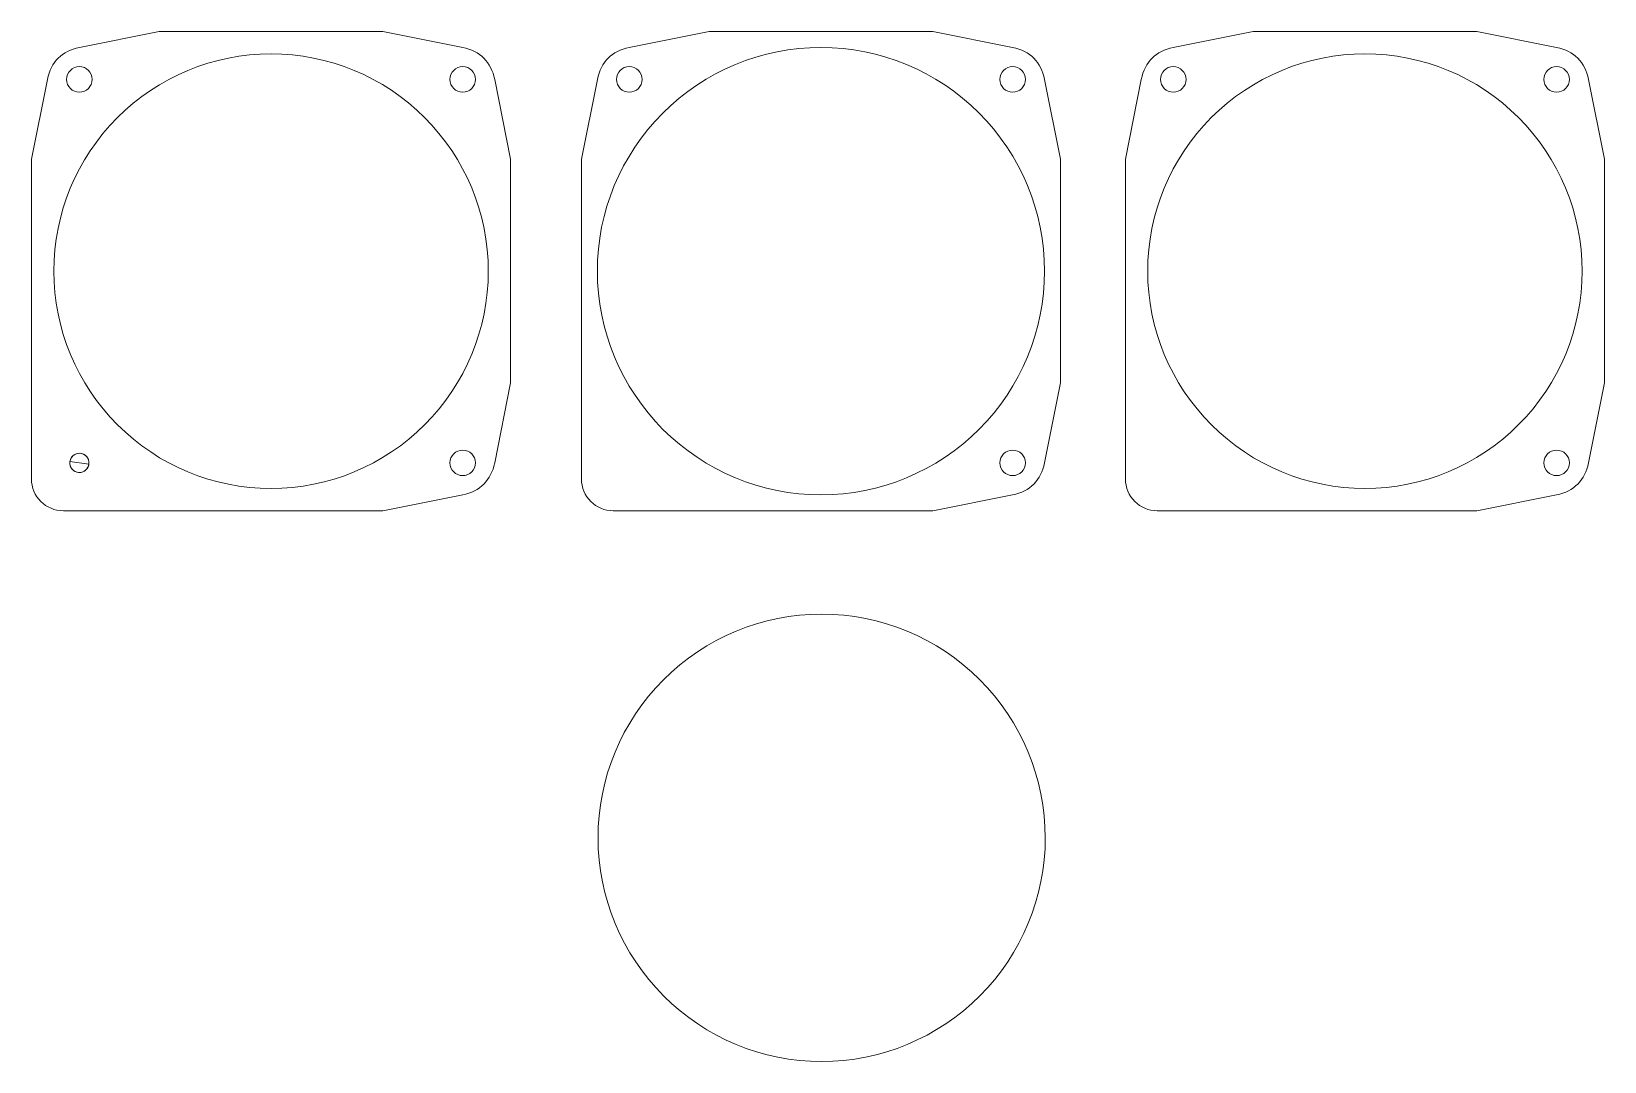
# Model space of a CAD drawing. Header units: millimetres. Extents: x -90 to 156, y -112 to 49.
import ezdxf

# ---------------------------------------------------------------- set-up
doc = ezdxf.new("R2010")
doc.units = ezdxf.units.MM
doc.header["$MEASUREMENT"] = 0
doc.layers.add('Cut', color=7, linetype='Continuous')
doc.layers.add('Engrave', color=7, linetype='Continuous')

msp = doc.modelspace()

# ---------------------------------------------------------------- linework, layer by layer
at = {"layer": 'Cut', "color": 250, "lineweight": 9}
for centre in [(-82.6353, 41.273), (-22.6353, 41.273), (3.4348, 41.273), (63.4348, 41.273), (-22.6353, -18.727), (63.4348, -18.727)]:
    msp.add_ellipse(centre, major_axis=(0, 2), ratio=1, dxfattribs=at)
at = {"layer": 'Cut', "color": 250, "lineweight": 18}
for points in [[(-82.6354, 46.273), (-82.6354, 46.273), (-70.1354, 48.773), (-70.1354, 48.773), (-70.1354, 48.773), (-70.1354, 48.773), (-35.1352, 48.773), (-35.1352, 48.773), (-35.1352, 48.773), (-35.1352, 48.773), (-22.6352, 46.273), (-22.6352, 46.273), (-22.6352, 46.273), (-19.9387, 45.7338), (-18.1745, 43.969), (-17.6353, 41.2729), (-17.6353, 41.2729), (-17.6353, 41.2729), (-15.1353, 28.7729), (-15.1353, 28.7729), (-15.1353, 28.7729), (-15.1353, 28.7729), (-15.1353, -6.2269), (-15.1353, -6.2269), (-15.1353, -6.2269), (-15.1353, -6.2269), (-17.6353, -18.7269), (-17.6353, -18.7269), (-17.6353, -18.7269), (-18.1744, -21.423), (-19.9393, -23.1879), (-22.6352, -23.727), (-22.6352, -23.727), (-22.6352, -23.727), (-35.1352, -26.227), (-35.1352, -26.227), (-35.1352, -26.227), (-35.1352, -26.227), (-85.1354, -26.227), (-85.1354, -26.227), (-85.1354, -26.227), (-87.8851, -26.227), (-90.1353, -23.977), (-90.1353, -21.2269), (-90.1353, -21.2269), (-90.1353, -21.2269), (-90.1353, 28.7729), (-90.1353, 28.7729), (-90.1353, 28.7729), (-90.1353, 28.7729), (-87.6353, 41.2729), (-87.6353, 41.2729), (-87.6353, 41.2729), (-87.0858, 44.0205), (-85.3319, 45.7337), (-82.6354, 46.273)], [(3.4347, 46.273), (3.4347, 46.273), (15.9347, 48.773), (15.9347, 48.773), (15.9347, 48.773), (15.9347, 48.773), (50.9349, 48.773), (50.9349, 48.773), (50.9349, 48.773), (50.9349, 48.773), (63.4349, 46.273), (63.4349, 46.273), (63.4349, 46.273), (66.1314, 45.7338), (67.8956, 43.969), (68.4348, 41.2729), (68.4348, 41.2729), (68.4348, 41.2729), (70.9348, 28.7729), (70.9348, 28.7729), (70.9348, 28.7729), (70.9348, 28.7729), (70.9348, -6.2269), (70.9348, -6.2269), (70.9348, -6.2269), (70.9348, -6.2269), (68.4348, -18.7269), (68.4348, -18.7269), (68.4348, -18.7269), (67.8957, -21.423), (66.1308, -23.1879), (63.4349, -23.727), (63.4349, -23.727), (63.4349, -23.727), (50.9349, -26.227), (50.9349, -26.227), (50.9349, -26.227), (50.9349, -26.227), (0.9347, -26.227), (0.9347, -26.227), (0.9347, -26.227), (-1.815, -26.227), (-4.0652, -23.977), (-4.0652, -21.2269), (-4.0652, -21.2269), (-4.0652, -21.2269), (-4.0652, 28.7729), (-4.0652, 28.7729), (-4.0652, 28.7729), (-4.0652, 28.7729), (-1.5652, 41.2729), (-1.5652, 41.2729), (-1.5652, 41.2729), (-1.0157, 44.0205), (0.7382, 45.7337), (3.4347, 46.273)]]:
    msp.add_open_spline(points, degree=3, knots=[0, 0, 0, 0, 0.06666667, 0.06666667, 0.06666667, 0.06666667, 0.13333333, 0.13333333, 0.13333333, 0.13333333, 0.2, 0.2, 0.2, 0.2, 0.26666667, 0.26666667, 0.26666667, 0.26666667, 0.33333333, 0.33333333, 0.33333333, 0.33333333, 0.4, 0.4, 0.4, 0.4, 0.46666667, 0.46666667, 0.46666667, 0.46666667, 0.53333333, 0.53333333, 0.53333333, 0.53333333, 0.6, 0.6, 0.6, 0.6, 0.66666667, 0.66666667, 0.66666667, 0.66666667, 0.73333333, 0.73333333, 0.73333333, 0.73333333, 0.8, 0.8, 0.8, 0.8, 0.86666667, 0.86666667, 0.86666667, 0.86666667, 1, 1, 1, 1], dxfattribs=at)
at = {"layer": 'Cut', "color": 250, "lineweight": 9}
for points in [[(-52.6353, 45.2729), (-61.6584, 45.2672), (-70.3096, 41.6773), (-76.6858, 35.2931), (-76.6858, 35.2931), (-83.062, 28.9088), (-86.641, 20.296), (-86.6352, 11.273), (-86.6352, 11.273), (-86.6295, 2.25), (-83.0396, -6.4012), (-76.6554, -12.7774), (-76.6554, -12.7774), (-70.2711, -19.1536), (-61.6584, -22.7326), (-52.6353, -22.7269), (-52.6353, -22.7269), (-43.6123, -22.7212), (-34.9611, -19.1313), (-28.5849, -12.7471), (-28.5849, -12.7471), (-22.2087, -6.3628), (-18.6297, 2.25), (-18.6354, 11.273), (-18.6354, 11.273), (-18.6412, 20.296), (-22.231, 28.9472), (-28.6152, 35.3234), (-28.6152, 35.3234), (-34.9995, 41.6996), (-43.6123, 45.2786), (-52.6353, 45.2729)], [(33.4348, 46.2729), (24.1463, 46.2671), (15.2407, 42.5716), (8.6769, 35.9995), (8.6769, 35.9995), (2.1132, 29.4275), (-1.571, 20.5614), (-1.5651, 11.273), (-1.5651, 11.273), (-1.5593, 1.9846), (2.1362, -6.921), (8.7083, -13.4848), (8.7083, -13.4848), (15.2803, -20.0485), (24.1463, -23.7327), (33.4348, -23.7269), (33.4348, -23.7269), (42.7232, -23.7211), (51.6288, -20.0256), (58.1926, -13.4535), (58.1926, -13.4535), (64.7563, -6.8815), (68.4405, 1.9846), (68.4347, 11.273), (68.4347, 11.273), (68.4288, 20.5614), (64.7334, 29.467), (58.1613, 36.0308), (58.1613, 36.0308), (51.5893, 42.5945), (42.7232, 46.2787), (33.4348, 46.2729)], [(33.5403, -42.3878), (24.2518, -42.3936), (15.3462, -46.0891), (8.7824, -52.6612), (8.7824, -52.6612), (2.2187, -59.2332), (-1.4655, -68.0993), (-1.4596, -77.3877), (-1.4596, -77.3877), (-1.4538, -86.6761), (2.2417, -95.5817), (8.8138, -102.1455), (8.8138, -102.1455), (15.3858, -108.7092), (24.2518, -112.3934), (33.5403, -112.3876), (33.5403, -112.3876), (42.8287, -112.3818), (51.7343, -108.6863), (58.2981, -102.1142), (58.2981, -102.1142), (64.8618, -95.5422), (68.546, -86.6761), (68.5402, -77.3877), (68.5402, -77.3877), (68.5343, -68.0993), (64.8389, -59.1937), (58.2668, -52.6299), (58.2668, -52.6299), (51.6948, -46.0662), (42.8287, -42.382), (33.5403, -42.3878)]]:
    msp.add_open_spline(points, degree=3, knots=[0, 0, 0, 0, 0.11111111, 0.11111111, 0.11111111, 0.11111111, 0.22222222, 0.22222222, 0.22222222, 0.22222222, 0.33333333, 0.33333333, 0.33333333, 0.33333333, 0.44444444, 0.44444444, 0.44444444, 0.44444444, 0.55555556, 0.55555556, 0.55555556, 0.55555556, 0.66666667, 0.66666667, 0.66666667, 0.66666667, 0.77777778, 0.77777778, 0.77777778, 0.77777778, 1, 1, 1, 1], dxfattribs=at)
at = {"layer": 'Engrave', "color": 250, "lineweight": 9}
for centre in [(88.5733, 41.273), (148.5733, 41.273), (148.5733, -18.727)]:
    msp.add_ellipse(centre, major_axis=(0, 2), ratio=1, dxfattribs=at)
at = {"layer": 'Engrave', "color": 250, "lineweight": 18}
msp.add_open_spline([(88.5732, 46.273), (88.5732, 46.273), (101.0732, 48.773), (101.0732, 48.773), (101.0732, 48.773), (101.0732, 48.773), (136.0734, 48.773), (136.0734, 48.773), (136.0734, 48.773), (136.0734, 48.773), (148.5734, 46.273), (148.5734, 46.273), (148.5734, 46.273), (151.2699, 45.7338), (153.0341, 43.969), (153.5733, 41.2729), (153.5733, 41.2729), (153.5733, 41.2729), (156.0733, 28.7729), (156.0733, 28.7729), (156.0733, 28.7729), (156.0733, 28.7729), (156.0733, -6.2269), (156.0733, -6.2269), (156.0733, -6.2269), (156.0733, -6.2269), (153.5733, -18.7269), (153.5733, -18.7269), (153.5733, -18.7269), (153.0342, -21.423), (151.2693, -23.1879), (148.5734, -23.727), (148.5734, -23.727), (148.5734, -23.727), (136.0734, -26.227), (136.0734, -26.227), (136.0734, -26.227), (136.0734, -26.227), (86.0732, -26.227), (86.0732, -26.227), (86.0732, -26.227), (83.3235, -26.227), (81.0733, -23.977), (81.0733, -21.2269), (81.0733, -21.2269), (81.0733, -21.2269), (81.0733, 28.7729), (81.0733, 28.7729), (81.0733, 28.7729), (81.0733, 28.7729), (83.5733, 41.2729), (83.5733, 41.2729), (83.5733, 41.2729), (84.1228, 44.0205), (85.8767, 45.7337), (88.5732, 46.273)], degree=3, knots=[0, 0, 0, 0, 0.06666667, 0.06666667, 0.06666667, 0.06666667, 0.13333333, 0.13333333, 0.13333333, 0.13333333, 0.2, 0.2, 0.2, 0.2, 0.26666667, 0.26666667, 0.26666667, 0.26666667, 0.33333333, 0.33333333, 0.33333333, 0.33333333, 0.4, 0.4, 0.4, 0.4, 0.46666667, 0.46666667, 0.46666667, 0.46666667, 0.53333333, 0.53333333, 0.53333333, 0.53333333, 0.6, 0.6, 0.6, 0.6, 0.66666667, 0.66666667, 0.66666667, 0.66666667, 0.73333333, 0.73333333, 0.73333333, 0.73333333, 0.8, 0.8, 0.8, 0.8, 0.86666667, 0.86666667, 0.86666667, 0.86666667, 1, 1, 1, 1], dxfattribs=at)
at = {"layer": 'Engrave', "color": 250, "lineweight": 9}
msp.add_open_spline([(118.5733, 45.2729), (109.5502, 45.2672), (100.899, 41.6773), (94.5228, 35.2931), (94.5228, 35.2931), (88.1466, 28.9088), (84.5676, 20.296), (84.5734, 11.273), (84.5734, 11.273), (84.5791, 2.25), (88.169, -6.4012), (94.5532, -12.7774), (94.5532, -12.7774), (100.9375, -19.1536), (109.5502, -22.7326), (118.5733, -22.7269), (118.5733, -22.7269), (127.5963, -22.7212), (136.2475, -19.1313), (142.6237, -12.7471), (142.6237, -12.7471), (148.9999, -6.3628), (152.5789, 2.25), (152.5732, 11.273), (152.5732, 11.273), (152.5674, 20.296), (148.9776, 28.9472), (142.5934, 35.3234), (142.5934, 35.3234), (136.2091, 41.6996), (127.5963, 45.2786), (118.5733, 45.2729)], degree=3, knots=[0, 0, 0, 0, 0.11111111, 0.11111111, 0.11111111, 0.11111111, 0.22222222, 0.22222222, 0.22222222, 0.22222222, 0.33333333, 0.33333333, 0.33333333, 0.33333333, 0.44444444, 0.44444444, 0.44444444, 0.44444444, 0.55555556, 0.55555556, 0.55555556, 0.55555556, 0.66666667, 0.66666667, 0.66666667, 0.66666667, 0.77777778, 0.77777778, 0.77777778, 0.77777778, 1, 1, 1, 1], dxfattribs=at)
at = {"layer": 'Engrave', "color": 240, "lineweight": 9}
for points in [[(-83.1562, -17.3204), (-82.3794, -17.0327), (-81.5163, -17.4292), (-81.2287, -18.2061), (-81.2287, -18.2061), (-80.941, -18.983), (-81.3376, -19.846), (-82.1144, -20.1336), (-82.1144, -20.1336), (-82.8912, -20.4213), (-83.7543, -20.0248), (-84.0419, -19.2479), (-84.0419, -19.2479), (-84.3296, -18.471), (-83.933, -17.608), (-83.1562, -17.3204)], [(-83.6127, -17.5891), (-82.9843, -17.0494), (-82.0372, -17.1212), (-81.4974, -17.7496), (-81.4974, -17.7496), (-80.9576, -18.3781), (-81.0296, -19.3252), (-81.6579, -19.8649), (-81.6579, -19.8649), (-82.2863, -20.4046), (-83.2334, -20.3328), (-83.7732, -19.7044), (-83.7732, -19.7044), (-84.313, -19.0759), (-84.241, -18.1288), (-83.6127, -17.5891)], [(-83.6127, -17.5891), (-82.9843, -17.0494), (-82.0372, -17.1212), (-81.4974, -17.7496), (-81.4974, -17.7496), (-80.9576, -18.3781), (-81.0296, -19.3252), (-81.6579, -19.8649), (-81.6579, -19.8649), (-82.2863, -20.4046), (-83.2334, -20.3328), (-83.7732, -19.7044), (-83.7732, -19.7044), (-84.313, -19.0759), (-84.241, -18.1288), (-83.6127, -17.5891)]]:
    msp.add_open_spline(points, degree=3, knots=[0, 0, 0, 0, 0.2, 0.2, 0.2, 0.2, 0.4, 0.4, 0.4, 0.4, 0.6, 0.6, 0.6, 0.6, 1, 1, 1, 1], dxfattribs=at)
msp.add_open_spline([(-84.1232, -18.5368), (-84.1232, -18.5368), (-81.1474, -18.9172), (-81.1474, -18.9172)], degree=3, dxfattribs=at)

doc.saveas('drawing.dxf')
